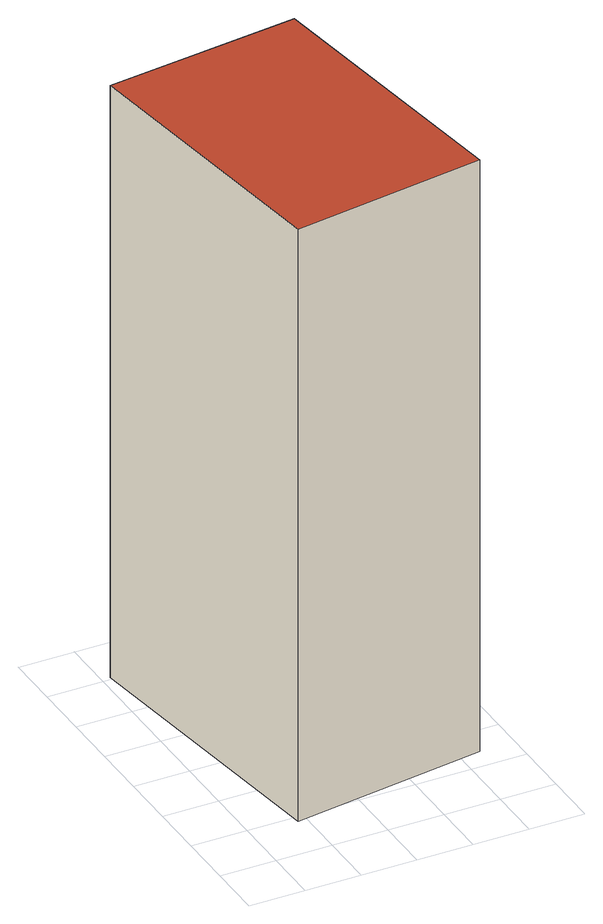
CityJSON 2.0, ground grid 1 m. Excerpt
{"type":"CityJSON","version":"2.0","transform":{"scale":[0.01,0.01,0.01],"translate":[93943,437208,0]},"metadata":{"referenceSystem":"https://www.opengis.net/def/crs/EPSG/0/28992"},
"CityObjects":{
"building1":{"type":"Building","attributes":{"statusOmschr":"Pand in gebruik","typeOmschr":"tussenpand","aantalBouwlagen":4,"hoogste_bouwlaag":1,"laagste_bouwlaag":1,"yearOfConstruction":1968},"address":[{"country":"Nederland","locality":"Rotterdam","thoroughfareNumber":"110","thoroughfareName":"Maasboulevard","postcode":"3011TX"}],"geometry":[{"type":"Solid","lod":"2","boundaries":[[[[0,1,2,3]],[[4,5,2,1]],[[6,7,0,3]],[[5,6,3,2]],[[4,7,6,5]],[[7,4,1,0]]]],"semantics":{"surfaces":[{"type":"WallSurface"},{"type":"RoofSurface"},{"type":"GroundSurface"}],"values":[[0,1,2,0,0,0]]}}]}
},
"vertices":[
[368,651,26],[368,651,1134],[437,142,1134],[437,142,26],[16,606,1135],[85,87,1135],[85,87,26],[16,606,26]
]}
